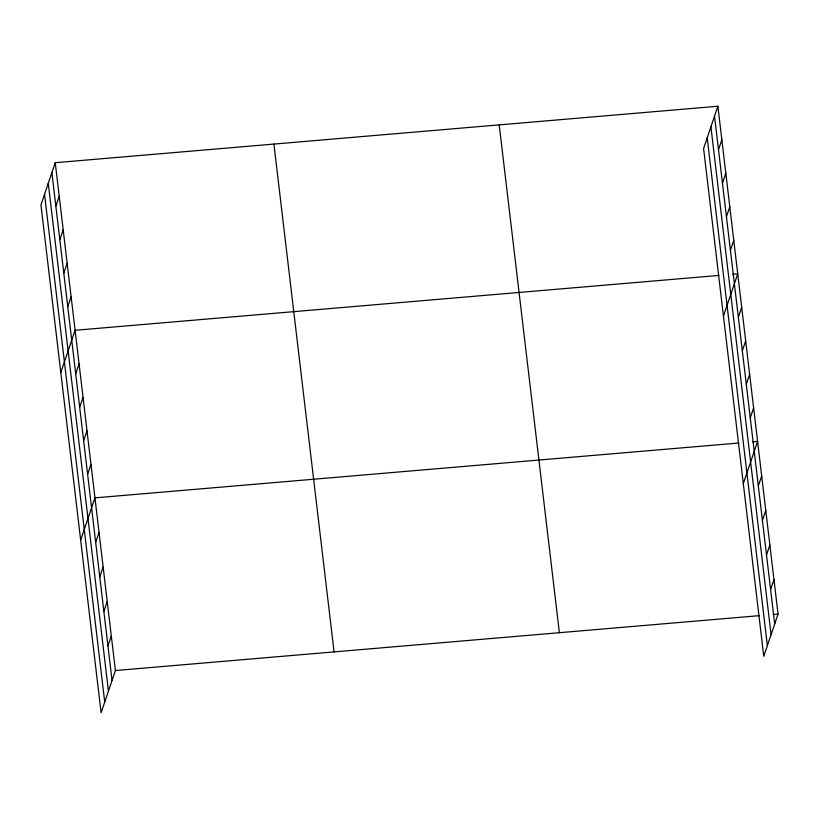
<?xml version="1.0" encoding="UTF-8"?>
<svg xmlns="http://www.w3.org/2000/svg" width="819" height="819" viewBox="0 0 819 819"><rect width="100%" height="100%" fill="white"/><g stroke="black" fill="none" stroke-linecap="round" stroke-linejoin="round"><path stroke-width="1.23" d="M55.242 162.705L40.95 204.934L101.116 712.755L115.407 670.536L55.242 162.705L717.884 106.245L778.05 614.066L763.758 656.295L703.593 148.464L717.884 106.245M55.856 206.153L59.214 196.222M59.818 239.67L63.186 229.74M63.79 273.188L67.158 263.257M67.762 306.705L71.12 296.775M60.801 372.512L75.092 330.292L719 275.419M75.706 373.74L79.064 363.81M79.678 407.258L83.036 397.328M83.651 440.776L87.009 430.845M87.613 474.283L90.981 464.353M80.661 540.1L94.953 497.87L738.851 443.007M95.68 542.332L99.038 532.401M99.775 576.873L103.133 566.943M103.859 611.404L107.217 601.474M107.954 645.935L111.312 636.005M718.498 149.693L721.856 139.762M722.471 183.21L725.829 173.28M726.443 216.728L729.801 206.797M730.405 250.245L733.773 240.315M723.453 316.052L737.745 273.822L732.739 274.252M738.349 317.27L741.707 307.34M742.321 350.788L745.679 340.858M746.293 384.306L749.651 374.375M750.265 417.823L753.623 407.893M743.304 483.63L757.595 441.41L752.6 441.83M758.322 485.872L761.69 475.941M762.417 520.403L765.775 510.472M766.502 554.934L769.87 545.004M770.597 589.465L773.955 579.535M115.407 670.536L759.305 615.663M773.054 614.496L778.05 614.066M714.526 116.175L774.692 623.996M710.923 126.832L771.078 634.653M707.206 137.807L767.362 645.638M499.211 124.877L559.377 632.698M273.915 144.072L334.08 651.904M51.884 172.635L112.039 680.466M48.27 183.292L108.436 691.123M44.554 194.277L104.719 702.098"/></g></svg>
